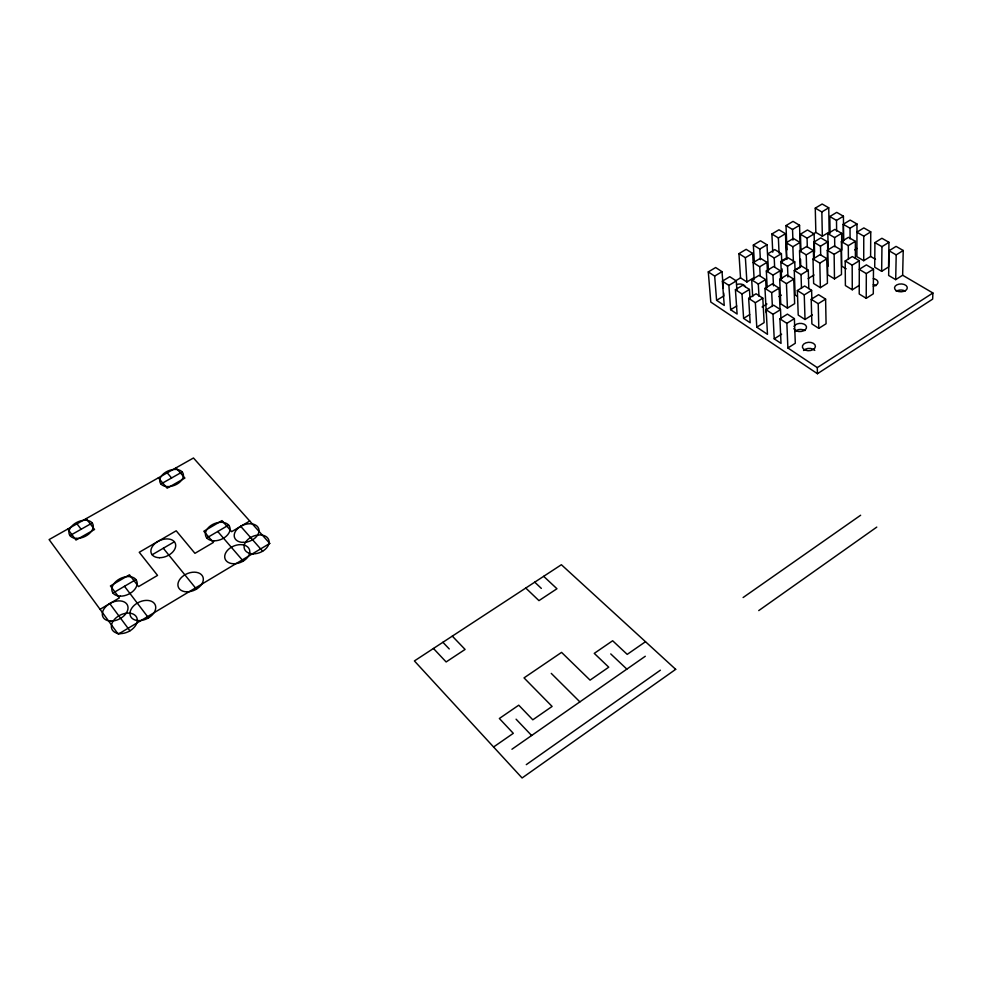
<?xml version="1.0" encoding="UTF-8"?>
<svg xmlns="http://www.w3.org/2000/svg" width="982" height="982" viewBox="0 0 982 982"><rect width="100%" height="100%" fill="white"/><g stroke="black" fill="none" stroke-linecap="round" stroke-linejoin="round"><path stroke-width="1.47" d="M843.391 241.093L843.243 224.289L850.179 220.078L856.979 223.982L856.905 256.683L863.718 260.709L863.767 236.159L870.752 231.875L863.841 227.91L856.881 232.169L863.767 236.159M859.324 285.357L852.278 289.776L845.392 285.566L845.195 260.966L852.327 256.56L859.324 260.721L859.225 294.023L866.222 298.307L866.32 273.597L873.489 269.117L866.382 264.894L859.225 269.363L866.32 273.597M863.718 260.709L870.604 256.437L870.752 231.875M873.489 269.117L873.293 293.827L866.222 298.307M874.913 242.603L874.717 267.214L881.652 271.327L888.563 266.981L888.968 242.321L881.91 238.27L874.913 242.603L881.959 246.666L881.652 271.327M889.054 250.766L888.649 275.463L895.694 279.637L902.642 275.23L903.231 250.496L896.063 246.384L889.054 250.766L896.198 254.89L895.694 279.637M902.642 275.23L932.9 292.992L932.654 299.117L817.441 373.712L710.796 302.063L708.292 271.916L715.645 267.534L722.028 271.683L723.292 288.352M758.742 610.595L876.779 527.101M526.291 764.647L660.37 670.203M743.104 597.535L860.637 515.243M511.941 749.241L645.297 656.258M493.59 746.995L513.304 733.321L499.359 718.493L518.754 705.186L532.809 719.806L552.105 706.439L524.02 677.887L561.569 652.379L590.072 680.133L608.742 667.183L594.257 653.374L612.645 640.755L627.216 654.38L645.505 641.712M817.441 373.712L817.294 367.624L932.9 292.992M817.294 367.624L787.883 347.972L795.297 343.27L794.389 318.634L787.417 314.117L779.917 318.806L781.021 343.381L774.221 338.839L773.018 314.289L766.181 309.809L773.656 305.193L780.518 309.637L780.899 318.303M818.792 328.369L826.071 323.765L825.604 299.093L818.583 294.698L811.218 299.289L811.881 323.913L818.792 328.369L818.227 303.708L811.218 299.289M787.883 347.972L786.864 323.348L794.389 318.634M818.227 303.708L825.604 299.093M896.198 254.89L903.231 250.496M774.221 338.839L781.611 334.199M811.881 300.455L811.611 290.328L804.7 286.007L797.359 290.537L798.219 315.087L805.019 319.481L812.274 314.927M766.181 309.809L767.47 334.322L756.778 327.178L764.131 322.612L762.805 298.147L756.091 293.79L748.652 298.344L750.174 322.759L743.607 318.377L742.011 293.986L735.42 289.678L742.834 285.185L749.438 289.469L750.003 298.614M787.429 308.127L794.647 303.647L793.763 279.146L786.987 274.911L779.683 279.367L780.764 303.819L787.429 308.127L786.447 283.638L779.683 279.367M820.363 287.665L827.433 283.258L826.991 258.732L820.166 254.62L813.01 258.99L813.636 283.479L820.363 287.665L819.823 263.139L813.01 258.99M834.479 278.888L841.488 274.53L841.243 249.993L834.381 245.93L827.286 250.263L827.716 274.751L834.479 278.888L834.135 254.35L827.286 250.263M773.018 314.289L780.518 309.637M805.019 319.481L804.258 294.895L811.611 290.328M852.278 289.776L852.18 265.152L859.324 260.721M881.959 246.666L888.968 242.321M743.607 318.377L749.708 314.608M762.093 306.985L766.93 304.003M778.935 296.601L781.328 295.116M808.125 278.606L814.004 274.985M854.733 249.87L857.016 248.458M756.778 327.178L755.354 302.726L762.805 298.147M772.38 306.445L771.705 292.685L779.094 288.156L772.343 283.859L764.978 288.364L766.267 312.792M786.447 283.638L793.763 279.146M801.484 288.463L801.042 274.678L808.296 270.222L801.496 266.036L794.254 270.455L795.138 294.931L797.372 296.343M819.823 263.139L826.991 258.732M834.135 254.35L841.243 249.993M848.399 259.457L848.313 245.647L855.359 241.327L848.473 237.313L841.439 241.609L841.684 266.11L846.202 268.835M735.42 289.678L737.101 314.019L730.645 309.711L736.721 305.991M780.089 279.465L782.445 278.029M796.083 269.682L800.772 266.822L800.526 259.211M841.353 242.002L843.636 240.602L843.428 216.212L836.725 212.37L829.815 216.531L830.072 233.274M742.011 293.986L749.438 289.469M758.988 296.269L758.3 284.068L765.653 279.588L759.025 275.365L751.684 279.821L752.678 296.564M773.485 285.811L772.981 275.132L780.273 270.701L773.607 266.527L766.328 270.934L767.188 287.689M787.945 276.961L787.527 266.282L794.745 261.875L788.055 257.763L780.85 262.133L781.562 278.9M806.688 270.16L806.247 254.878L813.391 250.533L806.664 246.482L799.532 250.803L800.072 267.583M820.694 255.369L820.498 246.2L827.581 241.891L820.829 237.89L813.759 242.173L814.176 258.953M834.749 246.777L834.626 237.595L841.648 233.323L834.872 229.371L827.863 233.618L828.145 250.41M850.081 238.921L850.031 228.217L856.979 223.982M736.893 290.046L736.279 280.926L729.773 276.703L722.384 281.147L724.237 305.427L716.602 300.32L723.869 295.926L723.636 292.894M754.151 279.342L752.617 253.381L746.16 249.342L738.943 253.638L740.538 277.857L746.897 281.969L754.029 277.636M780.616 261.519L786.447 257.996L785.477 233.704L778.959 229.776L771.889 233.998L772.748 252.178M822.339 236.232L829.152 232.108L828.747 207.803L822.155 204.023L815.269 208.135L815.846 232.39L822.339 236.232L821.848 211.928L815.269 208.135M735.432 280.938L740.538 277.857M813.256 233.949L815.846 232.39M730.645 309.711L728.877 285.394L736.279 280.926M759.724 266.76L766.991 262.378L760.424 258.266L753.182 262.624L759.724 266.76L760.228 275.893M774.221 258.008L781.414 253.663L774.823 249.612L767.642 253.933L774.221 258.008L774.638 267.141M793.419 261.973L792.867 246.752L799.986 242.456L793.358 238.454L786.251 242.738L786.913 259.457M807.327 247.317L807.069 238.172L814.127 233.912L807.474 229.972L800.428 234.207L800.968 250.938M836.627 231.065L836.504 220.398L843.428 216.212M716.602 300.32L714.663 276.089L722.028 271.683M746.897 281.969L745.387 257.714L752.617 253.381M760.387 259.69L759.81 249.072L766.979 244.776L760.498 240.786L753.341 245.058L754.397 263.225M779.057 253.123L778.382 237.951L785.477 233.704M792.916 240.111L792.535 229.481L799.557 225.271L793.026 221.392L786.005 225.578L786.963 249.821M821.848 211.928L828.747 207.803M100.054 609.306L119.399 597.891L110.414 585.935L129.452 574.777L138.56 586.598L157.537 575.403L139.248 552.277L176.208 530.796L194.939 553.332L213.376 542.457L203.826 531.237L221.981 520.607L231.642 531.679L249.735 521.012M112.991 593.054L135.909 579.576M206.772 537.927L228.634 525.088M152.149 554.769L174.403 541.769M69.98 535.583L92.198 522.989M160.962 483.991L182.186 471.961M829.815 216.531L836.504 220.398M843.243 224.289L850.031 228.217M870.604 256.437L875.49 259.309M827.863 233.618L834.626 237.595M841.439 241.609L848.313 245.647M786.005 225.578L792.535 229.481M800.428 234.207L807.069 238.172M813.759 242.173L820.498 246.2M845.195 260.966L852.18 265.152M771.889 233.998L778.382 237.951M786.251 242.738L792.867 246.752M799.532 250.803L806.247 254.878M753.341 245.058L759.81 249.072M780.85 262.133L787.527 266.282M794.254 270.455L801.042 274.678M738.943 253.638L745.387 257.714M766.328 270.934L772.981 275.132M797.359 290.537L804.258 294.895M751.684 279.821L758.3 284.068M764.978 288.364L771.705 292.685M708.292 271.916L714.663 276.089M722.384 281.147L728.877 285.394M748.652 298.344L755.354 302.726M779.917 318.806L786.864 323.348M543.66 576.324L556.954 588.746L538.958 600.628L525.763 588.034M534.736 582.166L541.327 588.39M610.743 653.914L626.86 669.123M551.27 673.394L579.883 701.872M452.297 636.127L465.087 649.433L446.135 661.954L433.443 648.464M442.894 642.277L449.24 648.942M516.09 719.192L531.63 735.518M240.713 526.327L262.66 551.209M175.987 467.874L184.898 478.074L167.161 488.177L158.36 477.841M167.198 472.845L171.605 477.964M217.734 531.483L243.241 561.09M163.307 548.251L196.449 589.126M86.195 518.619L94.554 529.482L75.982 540.051L67.733 529.053M76.977 523.823L81.125 529.273M124.481 586.291L148.503 617.874M109.751 603.586L129.919 630.825M765.653 279.588L766.132 288.745M766.991 262.378L767.445 271.511M766.979 244.776L768.476 270.639M780.273 270.701L780.665 279.858M779.094 288.156L780.052 309.575M781.414 253.663L781.807 262.795M782.065 268.884L782.188 271.94M794.745 261.875L795.076 271.044M799.557 225.271L800.281 251.588M808.296 270.222L808.812 288.61M814.127 233.912L814.569 252.19M813.391 250.533L813.575 258.168M827.581 241.891L827.998 266.343M841.648 233.323L841.807 250.14M855.359 241.327L855.396 258.205M794.892 331.511A6.395 4.1 -2.9 0 1 804.97 330.566M803.558 350.5A6.493 4.21 -2.5 0 1 814.778 350.414M896.222 291.224A6.371 3.94 -0.7 0 1 905.208 291.102M873.231 284.694A6.297 3.891 -1.4 0 1 876.042 285.664M793.984 326.466A6.42 4.1 -3 0 1 803.976 324.085A6.42 4.1 -3 0 1 803.595 330.811A6.42 4.1 -3 0 1 793.861 328.589M873.268 278.642A6.322 3.891 -1.5 0 1 877.957 282.325A6.322 3.891 -1.5 0 1 873.268 286.155M736.574 284.559A6.162 3.83 -4.9 0 1 745.338 286.756M675.69 669.343L522.093 777.977L414.404 660.935L561.385 564.724L675.69 669.343M269.755 543.439L118.233 634.188L49.1 539.584L193.466 457.993L269.755 543.439M805.498 350.206A6.518 4.21 -2.6 0 0 815.404 346.45A6.518 4.21 -2.6 0 0 805.792 342.89A6.518 4.21 -2.6 0 0 805.498 350.206M896.443 290.721A6.395 3.94 -0.7 0 0 907.11 288.782A6.395 3.94 -0.7 0 0 899.168 284.093A6.395 3.94 -0.7 0 0 896.443 290.721M120.283 596.16A13.367 8.85 -25 0 0 136.94 581.639A13.367 8.85 -25 0 0 116.22 581.258A13.367 8.85 -25 0 0 120.283 596.16M138.683 620.624A13.588 9.169 -25.3 0 0 155.5 605.673A13.588 9.169 -25.3 0 0 134.362 605.219A13.588 9.169 -25.3 0 0 138.683 620.624M214.15 540.812A12.852 8.568 -21.7 0 0 229.763 527.027A12.852 8.568 -21.7 0 0 209.289 526.782A12.852 8.568 -21.7 0 0 214.15 540.812M233.716 563.742A13.061 8.875 -21.8 0 0 249.453 549.564A13.061 8.875 -21.8 0 0 228.573 549.257A13.061 8.875 -21.8 0 0 233.716 563.742M120.037 633.611A13.711 9.243 -26 0 0 137.087 618.476A13.711 9.243 -26 0 0 115.876 617.973A13.711 9.243 -26 0 0 120.037 633.611M243.18 542.395A12.864 8.666 -21.1 0 0 258.659 528.537A12.864 8.666 -21.1 0 0 238.012 528.291A12.864 8.666 -21.1 0 0 243.18 542.395M186.776 591.839A13.306 9.022 -23.6 0 0 203.041 577.281A13.306 9.022 -23.6 0 0 182.038 576.9A13.306 9.022 -23.6 0 0 186.776 591.839M159.403 557.715A13.011 8.568 -23.3 0 0 175.459 543.746A13.011 8.568 -23.3 0 0 155.046 543.463A13.011 8.568 -23.3 0 0 159.403 557.715M167.91 486.618A12.373 7.868 -21.5 0 0 183.204 473.741A12.373 7.868 -21.5 0 0 163.675 473.643A12.373 7.868 -21.5 0 0 167.91 486.618M110.856 621.066A13.601 9.071 -25.9 0 0 127.82 606.152A13.601 9.071 -25.9 0 0 106.829 605.698A13.601 9.071 -25.9 0 0 110.856 621.066M253.184 553.848A12.975 8.826 -21.1 0 0 268.724 539.793A12.975 8.826 -21.1 0 0 247.869 539.511A12.975 8.826 -21.1 0 0 253.184 553.848M76.842 538.418A12.852 8.114 -24.3 0 0 93.13 524.891A12.852 8.114 -24.3 0 0 73.368 524.658A12.852 8.114 -24.3 0 0 76.842 538.418"/></g></svg>
